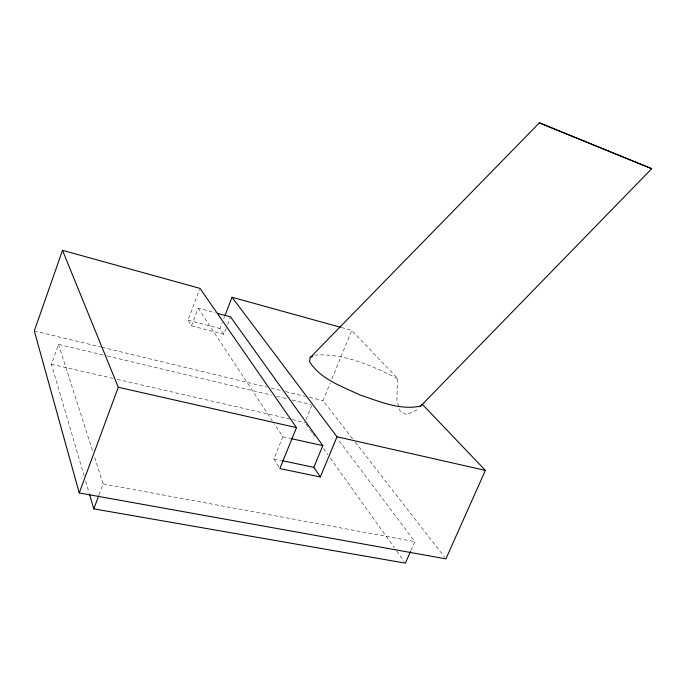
<?xml version="1.0" encoding="UTF-8"?>
<svg xmlns="http://www.w3.org/2000/svg" width="686" height="686" viewBox="0 0 686 686"><rect width="100%" height="100%" fill="white"/><g stroke="black" fill="none" stroke-linecap="round" stroke-linejoin="round"><path stroke-width="0.51" stroke-dasharray="3.43 2.57" d="M341.439 327.531L351.764 330.386L397.897 378.723L397.297 382.325L396.92 400.17L400.161 411.248L406.918 414.661L416.882 409.919L418.932 407.827M84.181 476.033L51.424 364.249L58.49 344.355L106.296 355.742M99.016 494.88L103.114 483.904L94.316 456.404M226.08 328.465L223.842 334.254L191.505 325.85L187.998 320.173L199.635 289.381M191.505 325.85L198.194 308.22L215.378 312.825M223.842 334.254L219.992 328.551L222.247 322.686M223.747 318.767L224.502 316.812M227.563 324.607L230.539 316.889M278.756 466.84L273.86 458.925L282.821 436.785L274.589 424.291M306.059 419.498L311.658 405.76M352.57 438.714L322.995 400.641L330.292 382.831M331.913 378.869L351.764 330.386M410.957 550.446L414.816 541.64L337.752 438.997M314.548 355.134C343.892 352.904 372.206 365.912 397.897 378.723M103.114 483.904L414.816 541.64M273.86 458.925L281.037 460.435M282.821 436.785L289.998 438.371M51.424 364.249L112.958 378.38M117.126 379.341L291.301 419.326M292.347 419.566L304.858 422.439M107.333 355.991L271.527 395.119M276.724 396.362L287.117 398.84M292.313 400.075L311.024 404.534M34.3 330.961L100.765 346.996M101.802 347.253L266.923 387.101M271.073 388.105L281.457 390.608M285.608 391.612L305.339 396.379M309.497 397.383L322.995 400.641M187.998 320.173L219.992 328.551M355.202 442.101L444.588 557.169M306.102 424.18L309.823 429.393M310.441 430.259L312.302 432.866M312.927 433.732L314.788 436.339M323.475 448.498L327.814 454.578M330.3 458.059L394.21 547.522M396.688 550.995L404.131 561.422M198.194 308.22L272.239 420.715M58.49 344.355L92.696 451.311M85.681 481.16L89.291 493.466"/><path stroke-width="1.03" d="M310.149 357.612L309.566 361.728C320.525 379.255 341.945 386.364 359.764 394.87C379.109 401.336 399.912 410.545 420.638 406.112L651.7 168.713L539.359 122.845L310.149 357.612L312.79 356.128M224.879 315.834L232.031 297.252L337.015 436.793L320.345 476.959L279.845 468.589L296.498 427.618L200.012 288.386L62.503 250.33L34.3 330.961L79.233 492.951L445.909 558.858L485.388 470.39L422.336 404.328L420.638 406.112M79.233 492.951L118.284 387.264L62.503 250.33M410.528 551.424L405.375 563.155L93.793 508.849L98.638 495.875M320.345 476.959L313.836 467.338L322.806 445.626L230.539 316.889L217.402 313.365M282.057 460.658L313.836 467.338M291.018 438.603L322.806 445.626M118.284 387.264L296.498 427.618M337.015 436.793L485.388 470.39M232.031 297.252L340.41 327.248M539.359 122.845L651.683 168.67M89.592 494.495L93.793 508.849"/></g></svg>
